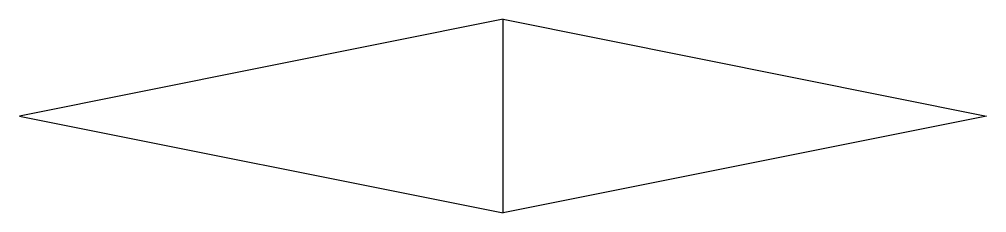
# Model space of a CAD drawing. Extents: x -475.25 to -470.25, y -470.5 to -469.5.
import ezdxf

# ---------------------------------------------------------------- set-up
doc = ezdxf.new("R2010")
doc.units = 0
doc.layers.add('MAGNET', color=11, linetype='CONTINUOUS')

msp = doc.modelspace()

# ---------------------------------------------------------------- linework, layer by layer
at = {"layer": 'MAGNET'}
for points in [[(-472.75, -470.5), (-472.75, -469.5), (-475.25, -470), (-472.75, -470.5)], [(-472.75, -470.5), (-472.75, -469.5), (-470.25, -470), (-472.75, -470.5)]]:
    msp.add_lwpolyline(points, dxfattribs=at)

doc.saveas('drawing.dxf')
